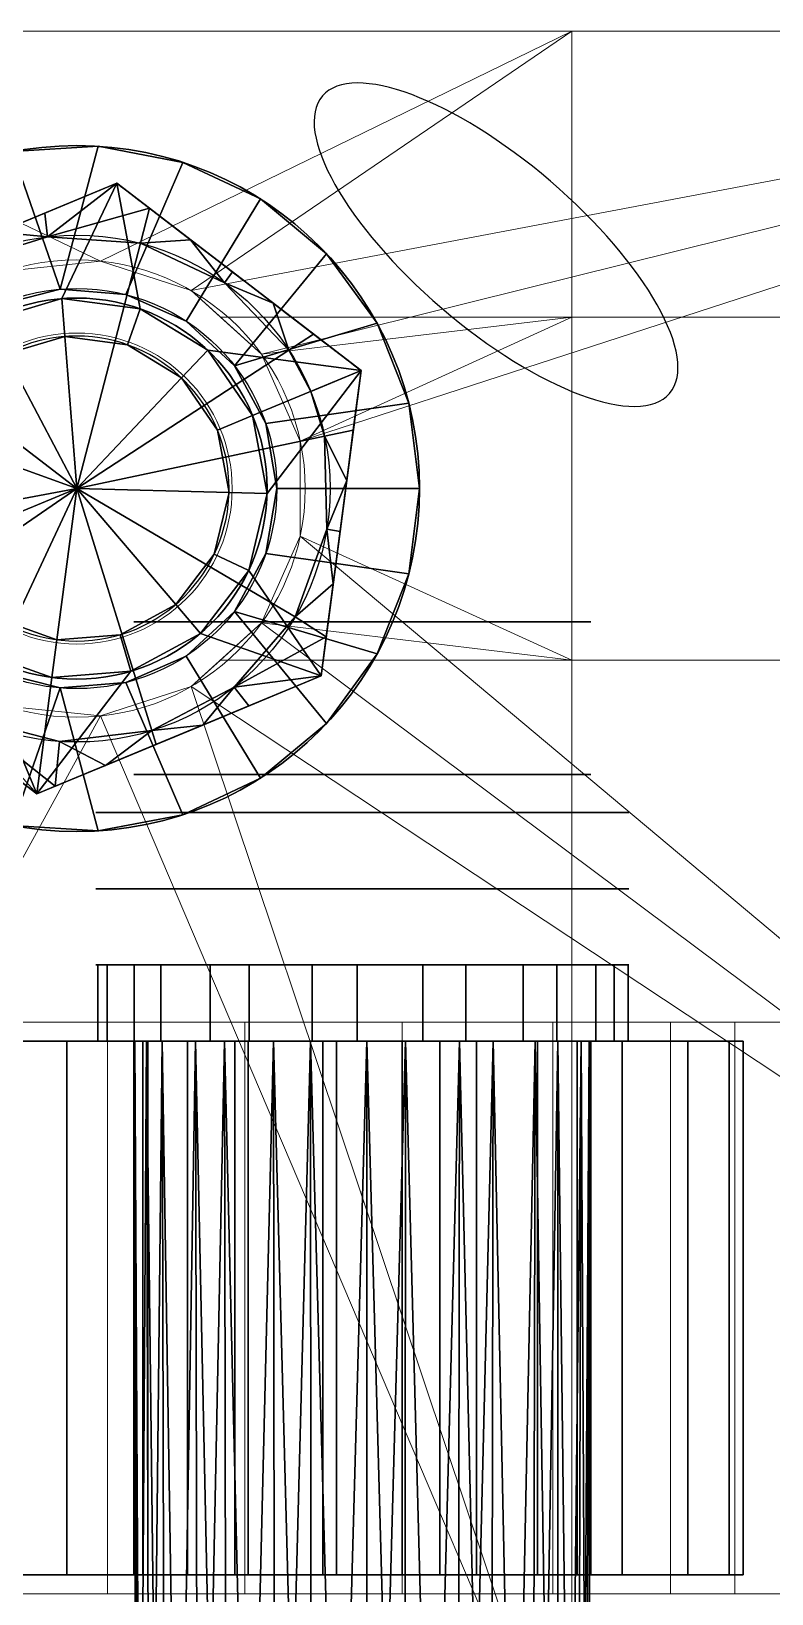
# Model space of a CAD drawing. Header units: millimetres. Extents: x -288 to 127, y 0 to 138.
# Drawn here: x 10.8 to 30.25, y 53 to 94 of the extents above; entities that cross this region are included whole.
import ezdxf
from ezdxf.lldxf.tags import DXFTag

# ---------------------------------------------------------------- set-up
doc = ezdxf.new("R2010")
doc.units = ezdxf.units.MM
doc.layers.add('1', color=7, linetype='Continuous', true_color=0xffffff)
tags = doc.linetypes.add('DASHED', pattern=[25.72, 12.86, -12.86]).pattern_tags.tags
tags[6:7] = [DXFTag(74, 4), DXFTag(75, 0), DXFTag(340, '0'), DXFTag(46, 0.0), DXFTag(50, 0.0), DXFTag(44, 0.0), DXFTag(45, 0.0)]
tags[4:5] = [DXFTag(74, 4), DXFTag(75, 0), DXFTag(340, '0'), DXFTag(46, 0.0), DXFTag(50, 0.0), DXFTag(44, 0.0), DXFTag(45, 0.0)]

# ---------------------------------------------------------------- blocks, each defined once
blk = doc.blocks.new('UG_SURFACE_001')
at = {"layer": '1', "color": 30, "linetype": 'Continuous', "lineweight": 18}
for points in [[(0, 93.999997, 12), (10.145898, 87.706342, 12), (12.62717, 87.967135, 12)], [(12.62717, 87.967135, 12), (15, 87.196149, 12), (50.999999, 93.999997, 12), (0, 93.999997, 12)], [(0, 93.999997, 12), (50.999999, 93.999997, 12), (57, 93.999997), (25, 93.999997)], [(25, 93.999997), (0, 93.999997), (0, 93.999997, 12)], [(12.62717, 87.967135), (10.145898, 87.706342), (0, 93.999997), (25, 93.999997)], [(25, 93.999997), (15, 87.196149), (12.62717, 87.967135)], [(50.999999, 93.999997, 12), (15, 87.196149, 12), (16.854102, 85.526712, 12)], [(25, 93.999997), (25, 86.499996), (15.773155, 86.499996), (15, 87.196149)], [(16.854102, 85.526712, 12), (17.868886, 83.247468, 12), (50.999999, 93.999997, 12)], [(50.999999, 52.999999, 12), (50.999999, 93.999997, 12), (17.868886, 83.247468, 12), (17.868886, 80.752529, 12)], [(25, 93.999997), (57, 93.999997), (57, 86.499996), (25, 86.499996)], [(12.62717, 87.967135), (12.62717, 87.967135, 12), (10.145898, 87.706342, 12), (10.145898, 87.706342)], [(15, 87.196149), (15, 87.196149, 12), (12.62717, 87.967135, 12), (12.62717, 87.967135)], [(15, 87.196149, 12), (15, 87.196149), (15.773155, 86.499996)], [(15.773155, 86.499996), (16.854102, 85.526712), (16.854102, 85.526712, 12), (15, 87.196149, 12)], [(16.854102, 85.526712), (15.773155, 86.499996), (25, 86.499996)], [(25, 86.499996), (17.868886, 83.247468), (16.854102, 85.526712)], [(17.868886, 80.752529), (17.868886, 83.247468), (25, 86.499996), (25, 77.500001)], [(25, 86.499996), (57, 86.499996), (57, 77.500001), (25, 77.500001)], [(17.868886, 83.247468), (17.868886, 83.247468, 12), (16.854102, 85.526712, 12), (16.854102, 85.526712)], [(17.868886, 80.752529), (17.868886, 80.752529, 12), (17.868886, 83.247468, 12), (17.868886, 83.247468)], [(16.854102, 78.473285), (16.854102, 78.473285, 12), (17.868886, 80.752529, 12), (17.868886, 80.752529)], [(17.868886, 80.752529, 12), (16.854102, 78.473285, 12), (50.999999, 52.999999, 12)], [(25, 77.500001), (16.854102, 78.473285), (17.868886, 80.752529)], [(15, 76.803848, 12), (16.854102, 78.473285, 12), (16.854102, 78.473285), (15.773155, 77.500001)], [(50.999999, 52.999999, 12), (16.854102, 78.473285, 12), (15, 76.803848, 12)], [(25, 77.500001), (15.773155, 77.500001), (16.854102, 78.473285)], [(15.773155, 77.500001), (15, 76.803848), (15, 76.803848, 12)], [(15, 76.803848), (15.773155, 77.500001), (25, 77.500001), (25, 46.999998)], [(25, 77.500001), (57, 77.500001), (57, 46.999998), (25, 46.999998)], [(15, 76.803848, 12), (12.62717, 76.03287, 12), (0, 52.999999, 12), (50.999999, 52.999999, 12)], [(12.62717, 76.03287), (12.62717, 76.03287, 12), (15, 76.803848, 12), (15, 76.803848)], [(25, 46.999998), (12.62717, 76.03287), (15, 76.803848)], [(12.62717, 76.03287, 12), (10.145898, 76.293662, 12), (0, 52.999999, 12)], [(10.145898, 76.293662), (12.62717, 76.03287), (25, 46.999998), (0, 46.999998)], [(10.145898, 76.293662), (10.145898, 76.293662, 12), (12.62717, 76.03287, 12), (12.62717, 76.03287)]]:
    blk.add_3dface(points, dxfattribs=at)
blk = doc.blocks.new('stoika_kon_BODY')
at = {"layer": '1', "color": 30, "linetype": 'Continuous', "lineweight": 18}
for p, q in [((114, 94), (0, 94)), ((0, 94, 12), (51, 94, 12)), ((-13, 53, 187), (127, 53, 187)), ((0, 53, 12), (51, 53, 12))]:
    blk.add_line(p, q, dxfattribs=at)
at = {"layer": '1', "color": 30, "linetype": 'Continuous', "lineweight": 18, "extrusion": (0, 0, -1)}
for centre in [(-12, 82, -12), (-12, 82)]:
    blk.add_circle(centre, 6, dxfattribs=at)
at = {"layer": '1', "color": 30, "linetype": 'Continuous', "lineweight": 18, "extrusion": (0, -1, 0)}
blk.add_circle((19.5, 152, -53), 10, dxfattribs=at)
at = {"layer": '1', "color": 30, "linetype": 'Continuous', "lineweight": 18}
blk.add_blockref('UG_SURFACE_001', (0, 0), dxfattribs=at)
blk = doc.blocks.new('UG_SURFACE_002')
at = {"layer": '1', "color": 30, "linetype": 'Continuous', "lineweight": 18}
for points in [[(230.000004, 70), (278.54529, 44.945218), (274.409831, 44.510566)], [(230.000004, 70), (345.808685, 42.431448), (282.499999, 43.660253), (278.54529, 44.945218)], [(230.000004, 70), (384.99999, 70), (353.545278, 44.945218), (349.409819, 44.510566)], [(230.000004, 50.000001), (230.000004, 70), (270.808697, 42.431448), (268.364549, 39.067365)], [(274.409831, 44.510566), (270.808697, 42.431448), (230.000004, 70)], [(349.409819, 44.510566), (345.808685, 42.431448), (230.000004, 70)], [(230.000004, 70, 15), (384.99999, 70, 15), (384.99999, 70), (230.000004, 70)], [(278.54529, 44.945218), (278.54529, 44.945218, 15), (274.409831, 44.510566, 15), (274.409831, 44.510566)], [(282.499999, 43.660253), (282.499999, 43.660253, 15), (278.54529, 44.945218, 15), (278.54529, 44.945218)], [(274.409831, 44.510566), (274.409831, 44.510566, 15), (270.808697, 42.431448, 15), (270.808697, 42.431448)], [(285.590172, 40.877853), (282.499999, 43.660253), (345.808685, 42.431448)], [(285.590172, 40.877853), (285.590172, 40.877853, 15), (282.499999, 43.660253, 15), (282.499999, 43.660253)], [(270.808697, 42.431448), (270.808697, 42.431448, 15), (268.364549, 39.067365, 15), (268.364549, 39.067365)], [(345.808685, 42.431448), (287.281483, 37.079118), (285.590172, 40.877853)], [(287.281483, 37.079118), (345.808685, 42.431448), (343.364537, 39.067365)], [(287.281483, 37.079118), (287.281483, 37.079118, 15), (285.590172, 40.877853, 15), (285.590172, 40.877853)], [(343.364537, 39.067365), (342.500001, 35), (287.281483, 32.920882), (287.281483, 37.079118)], [(287.281483, 32.920882), (287.281483, 32.920882, 15), (287.281483, 37.079118, 15), (287.281483, 37.079118)], [(342.500001, 35), (278.54529, 25.054781), (282.499999, 26.339745)], [(278.54529, 25.054781), (342.500001, 35), (343.364537, 30.932633)], [(342.500001, 35), (282.499999, 26.339745), (285.590172, 29.122148)], [(342.500001, 35), (285.590172, 29.122148), (287.281483, 32.920882)], [(285.590172, 29.122148), (285.590172, 29.122148, 15), (287.281483, 32.920882, 15), (287.281483, 32.920882)], [(268.364549, 30.932633), (270.808697, 27.568553), (10, 0)], [(268.364549, 30.932633), (268.364549, 30.932633, 15), (270.808697, 27.568553, 15), (270.808697, 27.568553)], [(278.54529, 25.054781), (343.364537, 30.932633), (345.808685, 27.568553)], [(282.499999, 26.339745), (282.499999, 26.339745, 15), (285.590172, 29.122148, 15), (285.590172, 29.122148)], [(278.54529, 25.054781), (345.808685, 27.568553), (10, 0)], [(345.808685, 27.568553), (349.409819, 25.489435), (375, 0), (10, 0)], [(270.808697, 27.568553), (274.409831, 25.489435), (10, 0)], [(270.808697, 27.568553), (270.808697, 27.568553, 15), (274.409831, 25.489435, 15), (274.409831, 25.489435)], [(278.54529, 25.054781), (278.54529, 25.054781, 15), (282.499999, 26.339745, 15), (282.499999, 26.339745)], [(10, 0), (274.409831, 25.489435), (278.54529, 25.054781)], [(274.409831, 25.489435), (274.409831, 25.489435, 15), (278.54529, 25.054781, 15), (278.54529, 25.054781)], [(375, 0), (375, 0, 15), (10, 0, 15), (10, 0)]]:
    blk.add_3dface(points, dxfattribs=at)
blk = doc.blocks.new('konduktor_BODY')
at = {"layer": '1', "color": 30, "linetype": 'Continuous', "lineweight": 18}
for p, q in [((230, 70, 15), (385, 70, 15)), ((385, 70), (230, 70)), ((10, 0), (375, 0)), ((375, 0, 15), (10, 0, 15))]:
    blk.add_line(p, q, dxfattribs=at)
at = {"layer": '1', "color": 30, "linetype": 'Continuous', "lineweight": 18, "extrusion": (0, 0, -1)}
for centre in [(-277.5, 35), (-277.5, 35, -15)]:
    blk.add_circle(centre, 10, dxfattribs=at)
at = {"layer": '1', "color": 30, "linetype": 'Continuous', "lineweight": 18}
blk.add_blockref('UG_SURFACE_002', (0, 0), dxfattribs=at)
blk = doc.blocks.new('UG_SURFACE_003')
at = {"layer": '1', "color": 30, "linetype": 'Continuous', "lineweight": 18}
for points in [[(12.62717, 87.967135), (10.145898, 87.706342), (0, 93.999997), (25, 93.999997)], [(25, 93.999997), (0, 93.999997), (3, 93.999997, 12), (25, 93.999997, 12)], [(25, 93.999997, 12), (3, 93.999997, 12), (10.145898, 87.706342, 12), (12.62717, 87.967135, 12)], [(12.62717, 87.967135, 12), (15, 87.196149, 12), (25, 93.999997, 12)], [(25, 93.999997), (15, 87.196149), (12.62717, 87.967135)], [(15, 87.196149, 12), (15.773155, 86.499996, 12), (25, 86.499996, 12), (25, 93.999997, 12)], [(25, 93.999997), (25, 86.499996), (15.773155, 86.499996), (15, 87.196149)], [(57, 93.999997, 12), (25, 93.999997, 12), (25, 86.499996, 12), (57, 86.499996, 12)], [(25, 93.999997), (57, 93.999997), (57, 86.499996), (25, 86.499996)], [(57, 93.999997), (25, 93.999997), (25, 93.999997, 12), (57, 93.999997, 12)], [(12.62717, 87.967135), (12.62717, 87.967135, 12), (10.145898, 87.706342, 12), (10.145898, 87.706342)], [(15, 87.196149), (15, 87.196149, 12), (12.62717, 87.967135, 12), (12.62717, 87.967135)], [(15.773155, 86.499996, 12), (15, 87.196149, 12), (15, 87.196149), (15.773155, 86.499996)], [(15.773155, 86.499996), (16.854102, 85.526712), (16.854102, 85.526712, 12), (15.773155, 86.499996, 12)], [(25, 86.499996, 12), (15.773155, 86.499996, 12), (16.854102, 85.526712, 12)], [(16.854102, 85.526712), (15.773155, 86.499996), (25, 86.499996)], [(25, 86.499996, 12), (16.854102, 85.526712, 12), (17.868886, 83.247468, 12)], [(25, 86.499996), (17.868886, 83.247468), (16.854102, 85.526712)], [(25, 77.500001, 12), (25, 86.499996, 12), (17.868886, 83.247468, 12), (17.868886, 80.752529, 12)], [(25, 86.499996), (25, 77.500001), (17.868886, 80.752529), (17.868886, 83.247468)], [(57, 86.499996, 12), (25, 86.499996, 12), (25, 77.500001, 12), (57, 77.500001, 12)], [(25, 86.499996), (57, 86.499996), (57, 77.500001), (25, 77.500001)], [(17.868886, 83.247468), (17.868886, 83.247468, 12), (16.854102, 85.526712, 12), (16.854102, 85.526712)], [(17.868886, 80.752529), (17.868886, 80.752529, 12), (17.868886, 83.247468, 12), (17.868886, 83.247468)], [(16.854102, 78.473285), (16.854102, 78.473285, 12), (17.868886, 80.752529, 12), (17.868886, 80.752529)], [(25, 77.500001, 12), (17.868886, 80.752529, 12), (16.854102, 78.473285, 12)], [(16.854102, 78.473285), (17.868886, 80.752529), (25, 77.500001)], [(15.773155, 77.500001, 12), (16.854102, 78.473285, 12), (16.854102, 78.473285), (15.773155, 77.500001)], [(16.854102, 78.473285, 12), (15.773155, 77.500001, 12), (25, 77.500001, 12)], [(25, 77.500001), (15.773155, 77.500001), (16.854102, 78.473285)], [(15.773155, 77.500001), (15, 76.803848), (15, 76.803848, 12), (15.773155, 77.500001, 12)], [(25, 46.999998, 12), (25, 77.500001, 12), (15.773155, 77.500001, 12), (15, 76.803848, 12)], [(15, 76.803848), (15.773155, 77.500001), (25, 77.500001), (25, 46.999998)], [(57, 77.500001, 12), (25, 77.500001, 12), (25, 46.999998, 12), (57, 46.999998, 12)], [(25, 77.500001), (57, 77.500001), (57, 46.999998), (25, 46.999998)], [(12.62717, 76.03287), (12.62717, 76.03287, 12), (15, 76.803848, 12), (15, 76.803848)], [(15, 76.803848, 12), (12.62717, 76.03287, 12), (25, 46.999998, 12)], [(25, 46.999998), (12.62717, 76.03287), (15, 76.803848)], [(10.145898, 76.293662), (12.62717, 76.03287), (25, 46.999998), (0, 46.999998)], [(3, 46.999998, 12), (25, 46.999998, 12), (12.62717, 76.03287, 12), (10.145898, 76.293662, 12)], [(10.145898, 76.293662), (10.145898, 76.293662, 12), (12.62717, 76.03287, 12), (12.62717, 76.03287)]]:
    blk.add_3dface(points, dxfattribs=at)
blk = doc.blocks.new('plohadka_pod_stoiku_kon_BODY')
at = {"layer": '1', "color": 30, "linetype": 'Continuous', "lineweight": 18}
for p, q in [((114, 94), (0, 94)), ((0, 94, 12), (114, 94, 12))]:
    blk.add_line(p, q, dxfattribs=at)
at = {"layer": '1', "color": 30, "linetype": 'Continuous', "lineweight": 18, "extrusion": (0, 0, -1)}
for centre in [(-12, 82, -12), (-12, 82)]:
    blk.add_circle(centre, 6, dxfattribs=at)
at = {"layer": '1', "color": 30, "linetype": 'Continuous', "lineweight": 18}
blk.add_blockref('UG_SURFACE_003', (0, 0), dxfattribs=at)
blk = doc.blocks.new('UG_SURFACE_004')
at = {"layer": '1', "color": 190, "linetype": 'Continuous', "lineweight": 25}
for points in [[(-2.108901, 4.80781, 1.5), (-0.433542, 5.232069, 1.5), (-1.686432, 8.840585, 1.5), (-3.832014, 8.143444, 1.5)], [(-1.686432, 8.840585, 1.5), (-1.686432, 8.840585), (-3.832014, 8.143444), (-3.832014, 8.143444, 1.5)], [(-3.832014, 8.143444), (-1.686432, 8.840585), (-0.433542, 5.232069), (-2.108901, 4.80781)], [(0.565115, 8.98224, 1.5), (-1.686432, 8.840585, 1.5), (-0.433542, 5.232069, 1.5)], [(0.565115, 8.98224, 1.5), (0.565115, 8.98224), (-1.686432, 8.840585), (-1.686432, 8.840585, 1.5)], [(-0.433542, 5.232069), (-1.686432, 8.840585), (0.565115, 8.98224)], [(-0.433542, 5.232069, 1.5), (1.288799, 5.089351, 1.5), (2.781153, 8.559508, 1.5), (0.565115, 8.98224, 1.5)], [(0.565115, 8.98224), (2.781153, 8.559508), (1.288799, 5.089351), (-0.433542, 5.232069)], [(2.781153, 8.559508, 1.5), (2.781153, 8.559508), (0.565115, 8.98224), (0.565115, 8.98224, 1.5)], [(4.822441, 7.598951, 1.5), (2.781153, 8.559508, 1.5), (1.288799, 5.089351, 1.5), (2.871478, 4.395124, 1.5)], [(2.871478, 4.395124), (1.288799, 5.089351), (2.781153, 8.559508), (4.822441, 7.598951)], [(4.822441, 7.598951, 1.5), (4.822441, 7.598951), (2.781153, 8.559508), (2.781153, 8.559508, 1.5)], [(-3.832014, 8.143444, 1.5), (-5.736816, 6.934619, 1.5), (-3.555728, 3.86255, 1.5), (-2.108901, 4.80781, 1.5)], [(-3.832014, 8.143444, 1.5), (-3.832014, 8.143444), (-5.736816, 6.934619), (-5.736816, 6.934619, 1.5)], [(-2.108901, 4.80781), (-3.555728, 3.86255), (-5.736816, 6.934619), (-3.832014, 8.143444)], [(2.871478, 4.395124, 1.5), (4.142988, 3.224617, 1.5), (6.560718, 6.160924, 1.5), (4.822441, 7.598951, 1.5)], [(4.822441, 7.598951), (6.560718, 6.160924), (4.142988, 3.224617), (2.871478, 4.395124)], [(6.560718, 6.160924, 1.5), (6.560718, 6.160924), (4.822441, 7.598951), (4.822441, 7.598951, 1.5)], [(-4.617237, 2.498724, 1.5), (-3.555728, 3.86255, 1.5), (-5.736816, 6.934619, 1.5), (-7.281153, 5.290067, 1.5)], [(-5.736816, 6.934619, 1.5), (-5.736816, 6.934619), (-7.281153, 5.290067), (-7.281153, 5.290067, 1.5)], [(-7.281153, 5.290067), (-5.736816, 6.934619), (-3.555728, 3.86255), (-4.617237, 2.498724)], [(7.88676, 4.335783, 1.5), (6.560718, 6.160924, 1.5), (4.142988, 3.224617, 1.5)], [(4.142988, 3.224617), (6.560718, 6.160924), (7.88676, 4.335783)], [(7.88676, 4.335783, 1.5), (7.88676, 4.335783), (6.560718, 6.160924), (6.560718, 6.160924, 1.5)], [(-7.281153, 5.290067, 1.5), (-8.367988, 3.313121, 1.5), (-4.617237, 2.498724, 1.5)], [(-7.281153, 5.290067, 1.5), (-7.281153, 5.290067), (-8.367988, 3.313121), (-8.367988, 3.313121, 1.5)], [(-4.617237, 2.498724), (-8.367988, 3.313121), (-7.281153, 5.290067)], [(-2.108901, 4.80781, 1.5), (-2.108901, 4.80781), (-0.433542, 5.232069), (-0.433542, 5.232069, 1.5)], [(-0.433542, 5.232069, 1.5), (-0.433542, 5.232069), (1.288799, 5.089351), (1.288799, 5.089351, 1.5)], [(1.288799, 5.089351, 1.5), (1.288799, 5.089351), (2.871478, 4.395124), (2.871478, 4.395124, 1.5)], [(-3.555728, 3.86255, 1.5), (-3.555728, 3.86255), (-2.108901, 4.80781), (-2.108901, 4.80781, 1.5)], [(2.871478, 4.395124, 1.5), (2.871478, 4.395124), (4.142988, 3.224617), (4.142988, 3.224617, 1.5)], [(4.142988, 3.224617, 1.5), (4.96554, 1.704672, 1.5), (8.717248, 2.238209, 1.5), (7.88676, 4.335783, 1.5)], [(7.88676, 4.335783), (8.717248, 2.238209), (4.96554, 1.704672), (4.142988, 3.224617)], [(8.717248, 2.238209, 1.5), (8.717248, 2.238209), (7.88676, 4.335783), (7.88676, 4.335783, 1.5)], [(-4.617237, 2.498724, 1.5), (-4.617237, 2.498724), (-3.555728, 3.86255), (-3.555728, 3.86255, 1.5)], [(-5.178397, 0.864122, 1.5), (-4.617237, 2.498724, 1.5), (-8.367988, 3.313121, 1.5), (-8.929032, 1.127999, 1.5)], [(-8.367988, 3.313121, 1.5), (-8.367988, 3.313121), (-8.929032, 1.127999), (-8.929032, 1.127999, 1.5)], [(-4.617237, 2.498724), (-5.178397, 0.864122), (-8.929032, 1.127999), (-8.367988, 3.313121)], [(4.142988, 3.224617, 1.5), (4.142988, 3.224617), (4.96554, 1.704672), (4.96554, 1.704672, 1.5)], [(-5.178397, 0.864122, 1.5), (-5.178397, 0.864122), (-4.617237, 2.498724), (-4.617237, 2.498724, 1.5)], [(4.96554, 1.704672, 1.5), (5.25, 0, 1.5), (9, 0, 1.5), (8.717248, 2.238209, 1.5)], [(8.717248, 2.238209), (9, 0), (5.25, 0), (4.96554, 1.704672)], [(9, 0, 1.5), (9, 0), (8.717248, 2.238209), (8.717248, 2.238209, 1.5)], [(4.96554, 1.704672, 1.5), (4.96554, 1.704672), (5.25, 0), (5.25, 0, 1.5)], [(-5.178397, 0.864122, 1.5), (-8.929032, 1.127999, 1.5), (-9, 0, 1.5)], [(-8.929032, 1.127999), (-8.929032, -1.127999), (-9, 0, 1.5)], [(-9, 0, 1.5), (-8.929032, 1.127999, 1.5), (-8.929032, 1.127999)], [(-9, 0, 1.5), (-8.929032, -1.127999, 1.5), (-5.178397, -0.864122, 1.5), (-5.178397, 0.864122, 1.5)], [(-8.929032, -1.127999), (-8.929032, 1.127999), (-5.178397, 0.864122), (-5.178397, -0.864122)], [(-5.178397, -0.864122, 1.5), (-5.178397, -0.864122), (-5.178397, 0.864122), (-5.178397, 0.864122, 1.5)], [(-8.929032, -1.127999), (-8.929032, -1.127999, 1.5), (-9, 0, 1.5)], [(8.717248, -2.238209, 1.5), (9, 0, 1.5), (5.25, 0, 1.5), (4.96554, -1.704672, 1.5)], [(4.96554, -1.704672), (5.25, 0), (9, 0), (8.717248, -2.238209)], [(5.25, 0, 1.5), (5.25, 0), (4.96554, -1.704672), (4.96554, -1.704672, 1.5)], [(8.717248, -2.238209, 1.5), (8.717248, -2.238209), (9, 0), (9, 0, 1.5)], [(-8.929032, -1.127999, 1.5), (-8.367988, -3.313121, 1.5), (-4.617237, -2.498724, 1.5), (-5.178397, -0.864122, 1.5)], [(-5.178397, -0.864122), (-4.617237, -2.498724), (-8.367988, -3.313121), (-8.929032, -1.127999)], [(-8.929032, -1.127999, 1.5), (-8.929032, -1.127999), (-8.367988, -3.313121), (-8.367988, -3.313121, 1.5)], [(-4.617237, -2.498724, 1.5), (-4.617237, -2.498724), (-5.178397, -0.864122), (-5.178397, -0.864122, 1.5)], [(7.88676, -4.335783, 1.5), (8.717248, -2.238209, 1.5), (4.96554, -1.704672, 1.5), (4.142988, -3.224617, 1.5)], [(4.142988, -3.224617), (4.96554, -1.704672), (8.717248, -2.238209), (7.88676, -4.335783)], [(4.96554, -1.704672, 1.5), (4.96554, -1.704672), (4.142988, -3.224617), (4.142988, -3.224617, 1.5)], [(7.88676, -4.335783, 1.5), (7.88676, -4.335783), (8.717248, -2.238209), (8.717248, -2.238209, 1.5)], [(-4.617237, -2.498724, 1.5), (-8.367988, -3.313121, 1.5), (-7.281153, -5.290067, 1.5)], [(-7.281153, -5.290067), (-8.367988, -3.313121), (-4.617237, -2.498724)], [(-7.281153, -5.290067, 1.5), (-5.736816, -6.934619, 1.5), (-3.555728, -3.86255, 1.5), (-4.617237, -2.498724, 1.5)], [(-4.617237, -2.498724), (-3.555728, -3.86255), (-5.736816, -6.934619), (-7.281153, -5.290067)], [(-3.555728, -3.86255, 1.5), (-3.555728, -3.86255), (-4.617237, -2.498724), (-4.617237, -2.498724, 1.5)], [(4.822441, -7.598951, 1.5), (6.560718, -6.160924, 1.5), (4.142988, -3.224617, 1.5), (2.871478, -4.395124, 1.5)], [(6.560718, -6.160924), (4.822441, -7.598951), (2.871478, -4.395124), (4.142988, -3.224617)], [(4.142988, -3.224617, 1.5), (4.142988, -3.224617), (2.871478, -4.395124), (2.871478, -4.395124, 1.5)], [(4.142988, -3.224617, 1.5), (6.560718, -6.160924, 1.5), (7.88676, -4.335783, 1.5)], [(7.88676, -4.335783), (6.560718, -6.160924), (4.142988, -3.224617)], [(-8.367988, -3.313121, 1.5), (-8.367988, -3.313121), (-7.281153, -5.290067), (-7.281153, -5.290067, 1.5)], [(-5.736816, -6.934619, 1.5), (-3.832014, -8.143444, 1.5), (-2.108901, -4.80781, 1.5), (-3.555728, -3.86255, 1.5)], [(-3.555728, -3.86255), (-2.108901, -4.80781), (-3.832014, -8.143444), (-5.736816, -6.934619)], [(-2.108901, -4.80781, 1.5), (-2.108901, -4.80781), (-3.555728, -3.86255), (-3.555728, -3.86255, 1.5)], [(2.781153, -8.559508, 1.5), (4.822441, -7.598951, 1.5), (2.871478, -4.395124, 1.5), (1.288799, -5.089351, 1.5)], [(1.288799, -5.089351), (2.871478, -4.395124), (4.822441, -7.598951), (2.781153, -8.559508)], [(2.871478, -4.395124, 1.5), (2.871478, -4.395124), (1.288799, -5.089351), (1.288799, -5.089351, 1.5)], [(6.560718, -6.160924, 1.5), (6.560718, -6.160924), (7.88676, -4.335783), (7.88676, -4.335783, 1.5)], [(-3.832014, -8.143444, 1.5), (-1.686432, -8.840585, 1.5), (-0.433542, -5.232069, 1.5), (-2.108901, -4.80781, 1.5)], [(-2.108901, -4.80781), (-0.433542, -5.232069), (-1.686432, -8.840585), (-3.832014, -8.143444)], [(-0.433542, -5.232069, 1.5), (-0.433542, -5.232069), (-2.108901, -4.80781), (-2.108901, -4.80781, 1.5)], [(-7.281153, -5.290067, 1.5), (-7.281153, -5.290067), (-5.736816, -6.934619), (-5.736816, -6.934619, 1.5)], [(-0.433542, -5.232069, 1.5), (-1.686432, -8.840585, 1.5), (0.565115, -8.98224, 1.5)], [(0.565115, -8.98224), (-1.686432, -8.840585), (-0.433542, -5.232069)], [(0.565115, -8.98224, 1.5), (2.781153, -8.559508, 1.5), (1.288799, -5.089351, 1.5), (-0.433542, -5.232069, 1.5)], [(-0.433542, -5.232069), (1.288799, -5.089351), (2.781153, -8.559508), (0.565115, -8.98224)], [(1.288799, -5.089351, 1.5), (1.288799, -5.089351), (-0.433542, -5.232069), (-0.433542, -5.232069, 1.5)], [(4.822441, -7.598951, 1.5), (4.822441, -7.598951), (6.560718, -6.160924), (6.560718, -6.160924, 1.5)], [(-5.736816, -6.934619, 1.5), (-5.736816, -6.934619), (-3.832014, -8.143444), (-3.832014, -8.143444, 1.5)], [(2.781153, -8.559508, 1.5), (2.781153, -8.559508), (4.822441, -7.598951), (4.822441, -7.598951, 1.5)], [(-3.832014, -8.143444, 1.5), (-3.832014, -8.143444), (-1.686432, -8.840585), (-1.686432, -8.840585, 1.5)], [(0.565115, -8.98224, 1.5), (0.565115, -8.98224), (2.781153, -8.559508), (2.781153, -8.559508, 1.5)], [(-1.686432, -8.840585, 1.5), (-1.686432, -8.840585), (0.565115, -8.98224), (0.565115, -8.98224, 1.5)]]:
    blk.add_3dface(points, dxfattribs=at)
blk = doc.blocks.new('1143_1_5-10-18_BODY')
at = {"layer": '1', "color": 190, "linetype": 'Continuous', "lineweight": 25}
for centre, radius in [((0, 0), 9), ((0, 0), 5.25), ((0, 0, 1.5), 5.25)]:
    blk.add_circle(centre, radius, dxfattribs=at)
at = {"layer": '1', "color": 190, "linetype": 'Continuous', "lineweight": 25, "extrusion": (0, 0, -1)}
blk.add_circle((0, 0, -1.5), 9, dxfattribs=at)
at = {"layer": '1', "color": 190, "linetype": 'Continuous', "lineweight": 25}
blk.add_blockref('UG_SURFACE_004', (0, 0), dxfattribs=at)
blk = doc.blocks.new('UG_SURFACE_006')
at = {"layer": '1', "color": 251, "linetype": 'Continuous', "lineweight": 25}
for points in [[(-4.567727, 2.033683), (-3.345653, 3.715724), (-4.041452, 7), (-8.082904, 0)], [(-5.954344, 3.686774, -5.79601), (-6.62992, 2.516642, -5.745102), (-8.082904, 0), (-4.041452, 7)], [(-4.041452, 7), (-5.262495, 4.885091, -5.69378), (-5.954344, 3.686774, -5.79601)], [(-4.041452, 7), (-4.580755, 6.0659, -5.450816), (-5.262495, 4.885091, -5.69378)], [(-4.041452, 7), (-4.041452, 7, -5.172713), (-4.580755, 6.0659, -5.450816)], [(-1.819859, 6.39614, -6), (-4.580755, 6.0659, -5.450816), (-4.041452, 7, -5.172713)], [(-4.041452, 7), (-3.345653, 3.715724), (-1.545085, 4.755283)], [(-1.545085, 4.755283), (0.522642, 4.97261), (4.041452, 7), (-4.041452, 7)], [(0.648646, 7, -5.780614), (-0.677313, 7, -5.779053), (-4.041452, 7), (4.041452, 7)], [(-0.677313, 7, -5.779053), (-1.991672, 7, -5.637524), (-4.041452, 7, -5.172713), (-4.041452, 7)], [(-4.041452, 7, -5.172713), (-1.991672, 7, -5.637524), (-1.819859, 6.39614, -6)], [(-1.819859, 6.39614, -6), (-1.991672, 7, -5.637524), (-0.677313, 7, -5.779053)], [(0.613585, 6.621632, -6), (-1.819859, 6.39614, -6), (-0.677313, 7, -5.779053)], [(-4.00752, 5.306814, -6), (-1.819859, 6.39614, -6), (0.613585, 6.621632, -6), (0, 0, -6)], [(0.613585, 6.621632, -6), (2.96416, 5.952836, -6), (4.914409, 4.480076, -6), (0, 0, -6)], [(-1.819859, 6.39614, -6), (-4.00752, 5.306814, -6), (-4.580755, 6.0659, -5.450816)], [(-5.262495, 4.885091, -5.69378), (-4.580755, 6.0659, -5.450816), (-4.00752, 5.306814, -6)], [(0, 0, -6), (-6.536771, 1.221934, -6), (-5.653944, 3.500774, -6), (-4.00752, 5.306814, -6)], [(-5.262495, 4.885091, -5.69378), (-4.00752, 5.306814, -6), (-5.653944, 3.500774, -6)], [(0.522642, 4.97261, 34.000002), (-1.545085, 4.755283, 34.000002), (-1.236068, 3.804226, 35), (0.418114, 3.978088, 35)], [(-1.545085, 4.755283), (-1.545085, 4.755283, 34.000002), (0.522642, 4.97261, 34.000002), (0.522642, 4.97261)], [(-5.653944, 3.500774, -6), (-5.954344, 3.686774, -5.79601), (-5.262495, 4.885091, -5.69378)], [(-1.545085, 4.755283, 34.000002), (-3.345653, 3.715724, 34.000002), (-2.676522, 2.972579, 35), (-1.236068, 3.804226, 35)], [(-3.345653, 3.715724), (-3.345653, 3.715724, 34.000002), (-1.545085, 4.755283, 34.000002), (-1.545085, 4.755283)], [(4.914409, 4.480076, -6), (6.20094, 2.402257, -6), (6.65, 0, -6), (0, 0, -6)], [(-3.345653, 3.715724, 34.000002), (-4.567727, 2.033683, 34.000002), (-3.654182, 1.626947, 35), (-2.676522, 2.972579, 35)], [(-4.567727, 2.033683), (-4.567727, 2.033683, 34.000002), (-3.345653, 3.715724, 34.000002), (-3.345653, 3.715724)], [(-1.236068, 3.804226, 35), (-2.676522, 2.972579, 35), (-3.654182, 1.626947, 35), (0, 0, 35)], [(2, 3.464102, 35), (0.418114, 3.978088, 35), (-1.236068, 3.804226, 35), (0, 0, 35)], [(-6.62992, 2.516642, -5.745102), (-5.954344, 3.686774, -5.79601), (-5.653944, 3.500774, -6)], [(-5.653944, 3.500774, -6), (-6.536771, 1.221934, -6), (-6.62992, 2.516642, -5.745102)], [(0, 0, 35), (3.91259, 0.831647, 35), (3.236068, 2.351141, 35), (2, 3.464102, 35)], [(-6.62992, 2.516642, -5.745102), (-7.29553, 1.363771, -5.554342), (-8.082904, 0)], [(-6.536771, 1.221934, -6), (-7.29553, 1.363771, -5.554342), (-6.62992, 2.516642, -5.745102)], [(-8.082904, 0), (-5, 0), (-4.567727, 2.033683)], [(-4.567727, 2.033683, 34.000002), (-5, 0, 34.000002), (-4, 0, 35), (-3.654182, 1.626947, 35)], [(-5, 0), (-5, 0, 34.000002), (-4.567727, 2.033683, 34.000002), (-4.567727, 2.033683)], [(-7.29553, 1.363771, -5.554342), (-8.082904, 0, -5.172713), (-8.082904, 0)], [(-8.082904, 0, -5.172713), (-7.29553, 1.363771, -5.554342), (-6.536771, 1.221934, -6), (-6.65, 0, -6)], [(-3.654182, 1.626947, 35), (-4, 0, 35), (-3.654182, -1.626947, 35), (0, 0, 35)], [(-6.536771, -1.221934, -6), (-6.65, 0, -6), (-6.536771, 1.221934, -6), (0, 0, -6)], [(3.91259, -0.831647, 35), (4, 0, 35), (3.91259, 0.831647, 35), (0, 0, 35)], [(-8.082904, 0), (-4.567727, -2.033683), (-5, 0)], [(-3.345653, -3.715724), (-4.567727, -2.033683), (-8.082904, 0), (-4.041452, -7)], [(-4.041452, -7), (-8.082904, 0), (-6.629959, -2.516574, -5.745095), (-5.954344, -3.686774, -5.79601)], [(-8.082904, 0), (-7.29553, -1.363771, -5.554342), (-6.629959, -2.516574, -5.745095)], [(-8.082904, 0), (-8.082904, 0, -5.172713), (-7.29553, -1.363771, -5.554342)], [(-6.65, 0, -6), (-6.536771, -1.221934, -6), (-7.29553, -1.363771, -5.554342), (-8.082904, 0, -5.172713)], [(-4.00752, -5.306814, -6), (-5.653944, -3.500774, -6), (-6.536771, -1.221934, -6), (0, 0, -6)], [(-5, 0, 34.000002), (-4.567727, -2.033683, 34.000002), (-3.654182, -1.626947, 35), (-4, 0, 35)], [(-4.567727, -2.033683), (-4.567727, -2.033683, 34.000002), (-5, 0, 34.000002), (-5, 0)], [(0.613585, -6.621632, -6), (-1.819859, -6.39614, -6), (-4.00752, -5.306814, -6), (0, 0, -6)], [(-3.654182, -1.626947, 35), (-2.676522, -2.972579, 35), (-1.236068, -3.804226, 35), (0, 0, 35)], [(-1.236068, -3.804226, 35), (0.418114, -3.978088, 35), (2, -3.464102, 35), (0, 0, 35)], [(2, -3.464102, 35), (3.236068, -2.351141, 35), (3.91259, -0.831647, 35), (0, 0, 35)], [(6.65, 0, -6), (6.20094, -2.402257, -6), (4.914409, -4.480076, -6), (0, 0, -6)], [(4.914409, -4.480076, -6), (2.96416, -5.952836, -6), (0.613585, -6.621632, -6), (0, 0, -6)], [(4.890738, -1.039558), (4.045085, -2.938926), (4.041452, -7), (8.082904, 0)], [(5.295666, -4.827637, -5.702144), (6.605478, -2.558976, -5.749526), (8.082904, 0), (4.041452, -7)], [(-6.629959, -2.516574, -5.745095), (-7.29553, -1.363771, -5.554342), (-6.536771, -1.221934, -6)], [(-6.629959, -2.516574, -5.745095), (-6.536771, -1.221934, -6), (-5.653944, -3.500774, -6)], [(-4.567727, -2.033683, 34.000002), (-3.345653, -3.715724, 34.000002), (-2.676522, -2.972579, 35), (-3.654182, -1.626947, 35)], [(-3.345653, -3.715724), (-3.345653, -3.715724, 34.000002), (-4.567727, -2.033683, 34.000002), (-4.567727, -2.033683)], [(2.5, -4.330127, 34.000002), (4.045085, -2.938926, 34.000002), (3.236068, -2.351141, 35), (2, -3.464102, 35)], [(-5.653944, -3.500774, -6), (-5.954344, -3.686774, -5.79601), (-6.629959, -2.516574, -5.745095)], [(-3.345653, -3.715724, 34.000002), (-1.545085, -4.755283, 34.000002), (-1.236068, -3.804226, 35), (-2.676522, -2.972579, 35)], [(4.045085, -2.938926), (4.045085, -2.938926, 34.000002), (2.5, -4.330127, 34.000002), (2.5, -4.330127)], [(4.041452, -7), (4.045085, -2.938926), (2.5, -4.330127)], [(-5.261754, -4.886375, -5.69359), (-5.954344, -3.686774, -5.79601), (-5.653944, -3.500774, -6)], [(-5.954344, -3.686774, -5.79601), (-5.261754, -4.886375, -5.69359), (-4.558739, -6.104033, -5.393513), (-4.041452, -7)], [(-5.653944, -3.500774, -6), (-4.00752, -5.306814, -6), (-5.261754, -4.886375, -5.69359)], [(0.522642, -4.97261, 34.000002), (2.5, -4.330127, 34.000002), (2, -3.464102, 35), (0.418114, -3.978088, 35)], [(-4.041452, -7), (-1.545085, -4.755283), (-3.345653, -3.715724)], [(-1.545085, -4.755283), (-1.545085, -4.755283, 34.000002), (-3.345653, -3.715724, 34.000002), (-3.345653, -3.715724)], [(-1.545085, -4.755283, 34.000002), (0.522642, -4.97261, 34.000002), (0.418114, -3.978088, 35), (-1.236068, -3.804226, 35)], [(2.5, -4.330127), (2.5, -4.330127, 34.000002), (0.522642, -4.97261, 34.000002), (0.522642, -4.97261)], [(2.5, -4.330127), (0.522642, -4.97261), (4.041452, -7)], [(3.512263, -7, -5.294357), (2.96416, -5.952836, -6), (4.914409, -4.480076, -6)], [(4.041452, -7, -5.172713), (3.512263, -7, -5.294357), (4.914409, -4.480076, -6)], [(4.914409, -4.480076, -6), (5.295666, -4.827637, -5.702144), (4.041452, -7, -5.172713)], [(-4.00752, -5.306814, -6), (-4.558739, -6.104033, -5.393513), (-5.261754, -4.886375, -5.69359)], [(-4.041452, -7), (4.041452, -7), (0.522642, -4.97261), (-1.545085, -4.755283)], [(0.522642, -4.97261), (0.522642, -4.97261, 34.000002), (-1.545085, -4.755283, 34.000002), (-1.545085, -4.755283)], [(4.041452, -7), (4.041452, -7, -5.172713), (5.295666, -4.827637, -5.702144)], [(-4.558739, -6.104033, -5.393513), (-4.00752, -5.306814, -6), (-1.819859, -6.39614, -6)], [(-4.558739, -6.104033, -5.393513), (-4.041452, -7, -5.172713), (-4.041452, -7)], [(-4.041452, -7, -5.172713), (-4.558739, -6.104033, -5.393513), (-1.819859, -6.39614, -6)], [(0.613585, -6.621632, -6), (2.96416, -5.952836, -6), (2.084738, -7, -5.622503)], [(2.96416, -5.952836, -6), (3.512263, -7, -5.294357), (2.084738, -7, -5.622503)], [(-1.819859, -6.39614, -6), (-1.991672, -7, -5.637524), (-4.041452, -7, -5.172713)], [(-0.677313, -7, -5.779053), (-1.991672, -7, -5.637524), (-1.819859, -6.39614, -6)], [(-0.677313, -7, -5.779053), (-1.819859, -6.39614, -6), (0.613585, -6.621632, -6)], [(0.613585, -6.621632, -6), (0.648646, -7, -5.780614), (-0.677313, -7, -5.779053)], [(2.084738, -7, -5.622503), (0.648646, -7, -5.780614), (0.613585, -6.621632, -6)], [(4.041452, -7), (-4.041452, -7), (-0.677313, -7, -5.779053), (0.648646, -7, -5.780614)], [(-4.041452, -7), (-4.041452, -7, -5.172713), (-1.991672, -7, -5.637524), (-0.677313, -7, -5.779053)], [(0.648646, -7, -5.780614), (2.084738, -7, -5.622503), (3.512263, -7, -5.294357), (4.041452, -7)], [(3.512263, -7, -5.294357), (4.041452, -7, -5.172713), (4.041452, -7)]]:
    blk.add_3dface(points, dxfattribs=at)
blk = doc.blocks.new('1009-m10x035_BODY')
at = {"layer": '1', "color": 251, "linetype": 'Continuous', "lineweight": 25}
for p, q in [((-4.041, 7), (-8.083, 0)), ((-4.041, 7, -5.173), (-4.041, 7)), ((4.041, 7), (-4.041, 7)), ((-8.083, 0, -5.173), (-8.083, 0)), ((-8.083, 0), (-4.041, -7)), ((4.041, -7), (8.083, 0)), ((-4.041, -7, -5.173), (-4.041, -7)), ((-4.041, -7), (4.041, -7)), ((4.041, -7, -5.173), (4.041, -7))]:
    blk.add_line(p, q, dxfattribs=at)
at = {"layer": '1', "color": 251, "linetype": 'Continuous', "lineweight": 25, "extrusion": (0, 0, -1)}
for centre, radius in [((0, 0, 6), 6.65), ((0, 0, -34), 5)]:
    blk.add_circle(centre, radius, dxfattribs=at)
at = {"layer": '1', "color": 251, "linetype": 'Continuous', "lineweight": 25}
for centre, radius in [((0, 0), 5), ((0, 0, 35), 4)]:
    blk.add_circle(centre, radius, dxfattribs=at)
at = {"layer": '1', "color": 4, "linetype": 'DASHED', "lineweight": 13, "extrusion": (0, 0, -1)}
for centre in [(0, 0, -34), (0, 0, -9)]:
    blk.add_circle(centre, 4.08, dxfattribs=at)
at = {"layer": '1', "color": 251, "linetype": 'Continuous', "lineweight": 25, "extrusion": (-0.866025, 0.5, -3.51385e-16)}
blk.add_open_spline([(-4.041, 7, -5.173), (-4.371, 6.429, -5.363), (-4.704, 5.853, -5.52), (-5.375, 4.69, -5.738), (-5.715, 4.102, -5.797), (-6.23, 3.209, -5.798), (-6.403, 2.91, -5.784), (-6.744, 2.319, -5.727), (-6.914, 2.025, -5.684), (-7.419, 1.149, -5.521), (-7.753, 0.572, -5.363), (-8.083, 0, -5.173)], degree=3, knots=[0, 0, 0, 0, 0.25, 0.25, 0.5, 0.5, 0.625, 0.625, 0.75, 0.75, 1, 1, 1, 1], dxfattribs=at)
at = {"layer": '1', "color": 251, "linetype": 'Continuous', "lineweight": 25, "extrusion": (-2.19767e-16, 1, 1.6602e-15)}
blk.add_open_spline([(4.041, 7, -5.173), (3.388, 7, -5.361), (2.726, 7, -5.518), (1.378, 7, -5.737), (0.685, 7, -5.798), (-0.682, 7, -5.798), (-1.361, 7, -5.739), (-2.71, 7, -5.522), (-3.383, 7, -5.363), (-4.041, 7, -5.173)], degree=3, knots=[0, 0, 0, 0, 0.25, 0.25, 0.5, 0.5, 0.75, 0.75, 1, 1, 1, 1], dxfattribs=at)
at = {"layer": '1', "color": 251, "linetype": 'Continuous', "lineweight": 25, "extrusion": (-0.866025, -0.5, -2.10831e-15)}
blk.add_open_spline([(-8.083, 0, -5.173), (-7.753, -0.571, -5.363), (-7.421, -1.147, -5.52), (-6.749, -2.31, -5.738), (-6.41, -2.898, -5.797), (-5.894, -3.791, -5.798), (-5.722, -4.09, -5.784), (-5.38, -4.681, -5.727), (-5.211, -4.975, -5.684), (-4.705, -5.851, -5.521), (-4.372, -6.428, -5.363), (-4.041, -7, -5.173)], degree=3, knots=[0, 0, 0, 0, 0.25, 0.25, 0.5, 0.5, 0.625, 0.625, 0.75, 0.75, 1, 1, 1, 1], dxfattribs=at)
at = {"layer": '1', "color": 251, "linetype": 'Continuous', "lineweight": 25, "extrusion": (-0.866025, 0.5, -1.40554e-15)}
blk.add_open_spline([(4.041, -7, -5.173), (4.371, -6.429, -5.363), (4.704, -5.853, -5.52), (5.375, -4.69, -5.738), (5.715, -4.102, -5.797), (6.23, -3.209, -5.798), (6.403, -2.91, -5.784), (6.744, -2.319, -5.727), (6.914, -2.025, -5.684), (7.419, -1.149, -5.521), (7.753, -0.572, -5.363), (8.083, 0, -5.173)], degree=3, knots=[0, 0, 0, 0, 0.25, 0.25, 0.5, 0.5, 0.625, 0.625, 0.75, 0.75, 1, 1, 1, 1], dxfattribs=at)
at = {"layer": '1', "color": 251, "linetype": 'Continuous', "lineweight": 25, "extrusion": (-3.90202e-30, 1, 1.42042e-15)}
blk.add_open_spline([(-4.041, -7, -5.173), (-3.383, -7, -5.363), (-2.71, -7, -5.522), (-1.361, -7, -5.739), (-0.682, -7, -5.798), (0.685, -7, -5.798), (1.378, -7, -5.737), (2.726, -7, -5.518), (3.388, -7, -5.361), (4.041, -7, -5.173)], degree=3, knots=[0, 0, 0, 0, 0.25, 0.25, 0.5, 0.5, 0.75, 0.75, 1, 1, 1, 1], dxfattribs=at)
at = {"layer": '1', "color": 251, "linetype": 'Continuous', "lineweight": 25}
blk.add_blockref('UG_SURFACE_006', (0, 0), dxfattribs=at)
blk = doc.blocks.new('UG_SURFACE_008')
at = {"layer": '1', "color": 11, "linetype": 'Continuous', "lineweight": 25}
for points in [[(-0.682424, 9.976688, 14), (-0.682424, 9.976688), (-3.348796, 9.42261), (-3.348796, 9.42261, 14)], [(-3.348796, 9.42261), (-0.682424, 9.976688), (-1.041889, 5.908846)], [(-0.682424, 9.976688), (2.03456, 9.790841), (1.041889, 5.908846), (-1.041889, 5.908846)], [(2.03456, 9.790841, 14), (2.03456, 9.790841), (-0.682424, 9.976688), (-0.682424, 9.976688, 14)], [(2.03456, 9.790841), (4.60065, 8.878852), (3, 5.196152), (1.041889, 5.908846)], [(4.60065, 8.878852, 14), (4.60065, 8.878852), (2.03456, 9.790841), (2.03456, 9.790841, 14)], [(-3.348796, 9.42261, 14), (-3.348796, 9.42261), (-5.766803, 8.169699), (-5.766803, 8.169699, 14)], [(-1.041889, 5.908846), (-3, 5.196152), (-5.766803, 8.169699), (-3.348796, 9.42261)], [(4.596266, 3.856726), (3, 5.196152), (4.60065, 8.878852), (6.825531, 7.30836)], [(6.825531, 7.30836, 14), (6.825531, 7.30836), (4.60065, 8.878852), (4.60065, 8.878852, 14)], [(-5.766803, 8.169699, 14), (-5.766803, 8.169699), (-7.757113, 6.310879), (-7.757113, 6.310879, 14)], [(-7.757113, 6.310879), (-5.766803, 8.169699), (-3, 5.196152), (-4.596266, 3.856726)], [(4.596266, 3.856726), (6.825531, 7.30836), (8.544194, 5.195839)], [(8.544194, 5.195839, 14), (8.544194, 5.195839), (6.825531, 7.30836), (6.825531, 7.30836, 14)], [(-7.757113, 6.310879, 14), (-7.757113, 6.310879), (-9.172113, 3.984011), (-9.172113, 3.984011, 14)], [(-4.596266, 3.856726), (-5.638156, 2.052121), (-9.172113, 3.984011), (-7.757113, 6.310879)], [(-1.041889, 5.908846), (-1.041889, 5.908846, 14), (-3, 5.196152, 14), (-3, 5.196152)], [(1.041889, 5.908846), (1.041889, 5.908846, 14), (-1.041889, 5.908846, 14), (-1.041889, 5.908846)], [(3, 5.196152), (3, 5.196152, 14), (1.041889, 5.908846, 14), (1.041889, 5.908846)], [(-3, 5.196152), (-3, 5.196152, 14), (-4.596266, 3.856726, 14), (-4.596266, 3.856726)], [(4.596266, 3.856726), (4.596266, 3.856726, 14), (3, 5.196152, 14), (3, 5.196152)], [(8.544194, 5.195839), (9.629173, 2.697968), (5.638156, 2.052121), (4.596266, 3.856726)], [(9.629173, 2.697968, 14), (9.629173, 2.697968), (8.544194, 5.195839), (8.544194, 5.195839, 14)], [(-9.906859, 1.361666), (-9.172113, 3.984011), (-5.638156, 2.052121), (-6, 0)], [(-4.596266, 3.856726), (-4.596266, 3.856726, 14), (-5.638156, 2.052121, 14), (-5.638156, 2.052121)], [(5.638156, 2.052121), (5.638156, 2.052121, 14), (4.596266, 3.856726, 14), (4.596266, 3.856726)], [(9.629173, 2.697968), (10, 0), (6, 0), (5.638156, 2.052121)], [(10, 0, 14), (10, 0), (9.629173, 2.697968), (9.629173, 2.697968, 14)], [(-5.638156, 2.052121), (-5.638156, 2.052121, 14), (-6, 0, 14), (-6, 0)], [(6, 0), (6, 0, 14), (5.638156, 2.052121, 14), (5.638156, 2.052121)], [(-6, 0), (-9.906859, -1.361666), (-9.906859, 1.361666)], [(-9.172113, -3.984011), (-9.906859, -1.361666), (-6, 0), (-5.638156, -2.052121)], [(-6, 0), (-6, 0, 14), (-5.638156, -2.052121, 14), (-5.638156, -2.052121)], [(10, 0), (9.629173, -2.697968), (5.638156, -2.052121), (6, 0)], [(5.638156, -2.052121), (5.638156, -2.052121, 14), (6, 0, 14), (6, 0)], [(9.629173, -2.697968, 14), (9.629173, -2.697968), (10, 0), (10, 0, 14)], [(-7.757113, -6.310879), (-9.172113, -3.984011), (-5.638156, -2.052121), (-4.596266, -3.856726)], [(-5.638156, -2.052121), (-5.638156, -2.052121, 14), (-4.596266, -3.856726, 14), (-4.596266, -3.856726)], [(4.596266, -3.856726), (5.638156, -2.052121), (9.629173, -2.697968), (8.544194, -5.195839)], [(4.596266, -3.856726), (4.596266, -3.856726, 14), (5.638156, -2.052121, 14), (5.638156, -2.052121)], [(8.544194, -5.195839, 14), (8.544194, -5.195839), (9.629173, -2.697968), (9.629173, -2.697968, 14)], [(-9.172113, -3.984011, 14), (-9.172113, -3.984011), (-7.757113, -6.310879), (-7.757113, -6.310879, 14)], [(-5.766803, -8.169699), (-7.757113, -6.310879), (-4.596266, -3.856726), (-3, -5.196152)], [(-4.596266, -3.856726), (-4.596266, -3.856726, 14), (-3, -5.196152, 14), (-3, -5.196152)], [(3, -5.196152), (4.596266, -3.856726), (6.825531, -7.30836), (4.60065, -8.878852)], [(3, -5.196152), (3, -5.196152, 14), (4.596266, -3.856726, 14), (4.596266, -3.856726)], [(8.544194, -5.195839), (6.825531, -7.30836), (4.596266, -3.856726)], [(-3.348796, -9.42261), (-5.766803, -8.169699), (-3, -5.196152), (-1.041889, -5.908846)], [(-3, -5.196152), (-3, -5.196152, 14), (-1.041889, -5.908846, 14), (-1.041889, -5.908846)], [(4.60065, -8.878852), (2.03456, -9.790841), (1.041889, -5.908846), (3, -5.196152)], [(1.041889, -5.908846), (1.041889, -5.908846, 14), (3, -5.196152, 14), (3, -5.196152)], [(6.825531, -7.30836, 14), (6.825531, -7.30836), (8.544194, -5.195839), (8.544194, -5.195839, 14)], [(-1.041889, -5.908846), (-0.682424, -9.976688), (-3.348796, -9.42261)], [(-1.041889, -5.908846), (1.041889, -5.908846), (2.03456, -9.790841), (-0.682424, -9.976688)], [(-1.041889, -5.908846), (-1.041889, -5.908846, 14), (1.041889, -5.908846, 14), (1.041889, -5.908846)], [(-7.757113, -6.310879, 14), (-7.757113, -6.310879), (-5.766803, -8.169699), (-5.766803, -8.169699, 14)], [(4.60065, -8.878852, 14), (4.60065, -8.878852), (6.825531, -7.30836), (6.825531, -7.30836, 14)], [(-5.766803, -8.169699, 14), (-5.766803, -8.169699), (-3.348796, -9.42261), (-3.348796, -9.42261, 14)], [(2.03456, -9.790841, 14), (2.03456, -9.790841), (4.60065, -8.878852), (4.60065, -8.878852, 14)], [(-3.348796, -9.42261, 14), (-3.348796, -9.42261), (-0.682424, -9.976688), (-0.682424, -9.976688, 14)], [(-0.682424, -9.976688, 14), (-0.682424, -9.976688), (2.03456, -9.790841), (2.03456, -9.790841, 14)]]:
    blk.add_3dface(points, dxfattribs=at)
blk = doc.blocks.new('3012_327-12H9-14_BODY')
at = {"layer": '1', "color": 11, "linetype": 'Continuous', "lineweight": 25, "extrusion": (0, 0, -1)}
for centre, radius in [((0, 0, -14), 10), ((0, 0), 6), ((0, 0, -14), 6)]:
    blk.add_circle(centre, radius, dxfattribs=at)
at = {"layer": '1', "color": 11, "linetype": 'Continuous', "lineweight": 25}
blk.add_circle((0, 0), 10, dxfattribs=at)
blk.add_blockref('UG_SURFACE_008', (0, 0), dxfattribs=at)
blk = doc.blocks.new('UG_SURFACE_013')
at = {"layer": '1', "color": 30, "linetype": 'Continuous', "lineweight": 25}
for points in [[(-2.163119, 6.657396), (-4.683914, 5.202014), (-4.854102, 3.526712), (-3, 5.196152)], [(-4.683914, 5.202014, -2), (-4.683914, 5.202014), (-2.163119, 6.657396), (-2.163119, 6.657396, -2)], [(-3, 5.196152), (-0.627171, 5.967131), (0.731699, 6.961653), (-2.163119, 6.657396)], [(-2.163119, 6.657396, -2), (-2.163119, 6.657396), (0.731699, 6.961653), (0.731699, 6.961653, -2)], [(3.5, 6.062178), (0.731699, 6.961653), (-0.627171, 5.967131), (1.854102, 5.706339)], [(0.731699, 6.961653, -2), (0.731699, 6.961653), (3.5, 6.062178), (3.5, 6.062178, -2)], [(-0.627171, 5.967131), (-3, 5.196152), (-1.854102, 5.706339, 45.000002)], [(-1.854102, 5.706339, 45.000002), (-0.613466, 5.836735, 45.000002), (-0.627171, 5.967131)], [(1.854102, 5.706339), (-0.627171, 5.967131), (0.627171, 5.967131, 45.000002)], [(-0.627171, 5.967131), (-0.613466, 5.836735, 45.000002), (0.627171, 5.967131, 45.000002)], [(0.627171, 5.967131, 45.000002), (1.813585, 5.581642, 45.000002), (1.854102, 5.706339)], [(1.854102, 5.706339), (4.014784, 4.458869), (5.663119, 4.114497), (3.5, 6.062178)], [(3.5, 6.062178, -2), (3.5, 6.062178), (5.663119, 4.114497), (5.663119, 4.114497, -2)], [(-3, 5.196152), (-2.934443, 5.082604, 45.000002), (-1.854102, 5.706339, 45.000002)], [(1.854102, 5.706339), (1.813585, 5.581642, 45.000002), (3, 5.196152, 45.000002)], [(4.014784, 4.458869), (1.854102, 5.706339), (3, 5.196152, 45.000002)], [(-6.394818, 2.847156, -2), (-6.394818, 2.847156), (-4.683914, 5.202014), (-4.683914, 5.202014, -2)], [(-5.868886, 1.24747), (-4.854102, 3.526712), (-4.683914, 5.202014), (-6.394818, 2.847156)], [(-4.014784, 4.458869, 45.000002), (-3, 5.196152), (-4.854102, 3.526712)], [(-4.014784, 4.458869, 45.000002), (-2.934443, 5.082604, 45.000002), (-3, 5.196152)], [(3, 5.196152, 45.000002), (3.927051, 4.361432, 45.000002), (4.014784, 4.458869)], [(-4.854102, 3.526712), (-4.748028, 3.449644, 45.000002), (-4.014784, 4.458869, 45.000002)], [(4.014784, 4.458869), (3.927051, 4.361432, 45.000002), (4.854102, 3.526712, 45.000002)], [(6.847033, 1.455382), (5.663119, 4.114497), (4.014784, 4.458869), (5.481273, 2.44042)], [(5.481273, 2.44042), (4.014784, 4.458869), (4.854102, 3.526712, 45.000002)], [(5.663119, 4.114497, -2), (5.663119, 4.114497), (6.847033, 1.455382), (6.847033, 1.455382, -2)], [(-4.854102, 3.526712), (-5.868886, 1.24747), (-5.481273, 2.44042, 45.000002)], [(-5.481273, 2.44042, 45.000002), (-4.748028, 3.449644, 45.000002), (-4.854102, 3.526712)], [(4.854102, 3.526712, 45.000002), (5.361494, 2.387091, 45.000002), (5.481273, 2.44042)], [(-7, 0, -2), (-7, 0), (-6.394818, 2.847156), (-6.394818, 2.847156, -2)], [(-6.394818, 2.847156), (-7, 0), (-5.868886, -1.24747), (-5.868886, 1.24747)], [(-5.868886, 1.24747), (-5.740636, 1.22021, 45.000002), (-5.481273, 2.44042, 45.000002)], [(5.481273, 2.44042), (5.361494, 2.387091, 45.000002), (5.868886, 1.24747, 45.000002)], [(5.481273, 2.44042), (6, 0), (6.847033, -1.455382), (6.847033, 1.455382)], [(5.868886, 1.24747, 45.000002), (6, 0), (5.481273, 2.44042)], [(-5.868886, 1.24747), (-5.868886, -1.24747), (-6, 0, 45.000002)], [(-6, 0, 45.000002), (-5.740636, 1.22021, 45.000002), (-5.868886, 1.24747)], [(5.868886, 1.24747, 45.000002), (6, 0, 45.000002), (6, 0)], [(6.847033, 1.455382, -2), (6.847033, 1.455382), (6.847033, -1.455382), (6.847033, -1.455382, -2)], [(-6.394818, -2.847156, -2), (-6.394818, -2.847156), (-7, 0), (-7, 0, -2)], [(-4.854102, -3.526712), (-5.868886, -1.24747), (-7, 0), (-6.394818, -2.847156)], [(-5.868886, -1.24747), (-5.740636, -1.22021, 45.000002), (-6, 0, 45.000002)], [(5.663119, -4.114497), (6.847033, -1.455382), (6, 0), (5.481273, -2.44042)], [(5.868886, -1.24747, 45.000002), (5.481273, -2.44042), (6, 0)], [(6, 0), (6, 0, 45.000002), (5.868886, -1.24747, 45.000002)], [(-5.481273, -2.44042, 45.000002), (-5.740636, -1.22021, 45.000002), (-5.868886, -1.24747)], [(-5.868886, -1.24747), (-4.854102, -3.526712), (-5.481273, -2.44042, 45.000002)], [(5.868886, -1.24747, 45.000002), (5.361494, -2.387091, 45.000002), (5.481273, -2.44042)], [(6.847033, -1.455382, -2), (6.847033, -1.455382), (5.663119, -4.114497), (5.663119, -4.114497, -2)], [(-4.854102, -3.526712), (-4.748028, -3.449644, 45.000002), (-5.481273, -2.44042, 45.000002)], [(3.5, -6.062178), (5.663119, -4.114497), (5.481273, -2.44042), (4.014784, -4.458869)], [(4.014784, -4.458869), (5.481273, -2.44042), (4.854102, -3.526712, 45.000002)], [(5.481273, -2.44042), (5.361494, -2.387091, 45.000002), (4.854102, -3.526712, 45.000002)], [(-4.683914, -5.202014, -2), (-4.683914, -5.202014), (-6.394818, -2.847156), (-6.394818, -2.847156, -2)], [(-3, -5.196152), (-4.854102, -3.526712), (-6.394818, -2.847156), (-4.683914, -5.202014)], [(-4.014784, -4.458869, 45.000002), (-4.748028, -3.449644, 45.000002), (-4.854102, -3.526712)], [(-4.854102, -3.526712), (-3, -5.196152), (-4.014784, -4.458869, 45.000002)], [(4.854102, -3.526712, 45.000002), (3.927051, -4.361432, 45.000002), (4.014784, -4.458869)], [(-3, -5.196152), (-2.934443, -5.082604, 45.000002), (-4.014784, -4.458869, 45.000002)], [(0.731699, -6.961653), (3.5, -6.062178), (4.014784, -4.458869), (1.854102, -5.706339)], [(1.854102, -5.706339), (4.014784, -4.458869), (3, -5.196152, 45.000002)], [(4.014784, -4.458869), (3.927051, -4.361432, 45.000002), (3, -5.196152, 45.000002)], [(5.663119, -4.114497, -2), (5.663119, -4.114497), (3.5, -6.062178), (3.5, -6.062178, -2)], [(-4.683914, -5.202014), (-2.163119, -6.657396), (-0.627171, -5.967131), (-3, -5.196152)], [(-2.163119, -6.657396, -2), (-2.163119, -6.657396), (-4.683914, -5.202014), (-4.683914, -5.202014, -2)], [(-1.854102, -5.706339, 45.000002), (-2.934443, -5.082604, 45.000002), (-3, -5.196152)], [(-3, -5.196152), (-0.627171, -5.967131), (-1.854102, -5.706339, 45.000002)], [(3, -5.196152, 45.000002), (1.813585, -5.581642, 45.000002), (1.854102, -5.706339)], [(1.854102, -5.706339), (-0.627171, -5.967131), (-2.163119, -6.657396), (0.731699, -6.961653)], [(-0.627171, -5.967131), (-0.613466, -5.836735, 45.000002), (-1.854102, -5.706339, 45.000002)], [(-0.627171, -5.967131), (1.854102, -5.706339), (0.627171, -5.967131, 45.000002)], [(1.854102, -5.706339), (1.813585, -5.581642, 45.000002), (0.627171, -5.967131, 45.000002)], [(0.627171, -5.967131, 45.000002), (-0.613466, -5.836735, 45.000002), (-0.627171, -5.967131)], [(3.5, -6.062178, -2), (3.5, -6.062178), (0.731699, -6.961653), (0.731699, -6.961653, -2)], [(0.731699, -6.961653, -2), (0.731699, -6.961653), (-2.163119, -6.657396), (-2.163119, -6.657396, -2)]]:
    blk.add_3dface(points, dxfattribs=at)
blk = doc.blocks.new('3033-0151_d12_BODY')
at = {"layer": '1', "color": 30, "linetype": 'Continuous', "lineweight": 25}
for centre, radius in [((0, 0, -4), 7), ((0, 0, -2), 7), ((0, 0, -6), 7), ((0, 0), 6), ((0, 0, -11), 6)]:
    blk.add_circle(centre, radius, dxfattribs=at)
at = {"layer": '1', "color": 30, "linetype": 'Continuous', "lineweight": 25, "extrusion": (0, 0, -1)}
for centre, radius in [((0, 0), 7), ((0, 0, 4), 6), ((0, 0, 7), 6), ((0, 0, 2), 6)]:
    blk.add_circle(centre, radius, dxfattribs=at)
at = {"layer": '1', "color": 30, "linetype": 'Continuous', "lineweight": 25, "extrusion": (-0.707107, 0, 0.707107)}
blk.add_circle((0, -11.87868, -17.67767), 6, dxfattribs=at)
at = {"layer": '1', "color": 30, "linetype": 'Continuous', "lineweight": 25}
blk.add_blockref('UG_SURFACE_013', (0, 0), dxfattribs=at)

msp = doc.modelspace()

# ---------------------------------------------------------------- block references
at = {"layer": '1', "color": 3, "linetype": 'Continuous', "lineweight": 18, "extrusion": (0, -1, 0), "rotation": 31.134129}
msp.add_blockref('3033-0151_d12_BODY', (19.5, 152, -67.5), dxfattribs=at)
at = {"layer": '1', "color": 3, "linetype": 'Continuous', "lineweight": 18, "extrusion": (0, 1, 0), "rotation": 180}
for name, p in [('konduktor_BODY', (258, 187, 53)), ('3012_327-12H9-14_BODY', (-19.5, 152, 53.5))]:
    msp.add_blockref(name, p, dxfattribs=at)
at = {"layer": '1', "color": 3, "linetype": 'Continuous', "lineweight": 18}
for name, p in [('stoika_kon_BODY', (0, 0)), ('plohadka_pod_stoiku_kon_BODY', (0, 0, -12)), ('1143_1_5-10-18_BODY', (12, 82, 12))]:
    msp.add_blockref(name, p, dxfattribs=at)
at = {"layer": '1', "color": 3, "linetype": 'Continuous', "lineweight": 18, "extrusion": (0, 0, -1), "rotation": 337.477326}
msp.add_blockref('1009-m10x035_BODY', (-12, 82, -13.5), dxfattribs=at)

doc.saveas('drawing.dxf')
